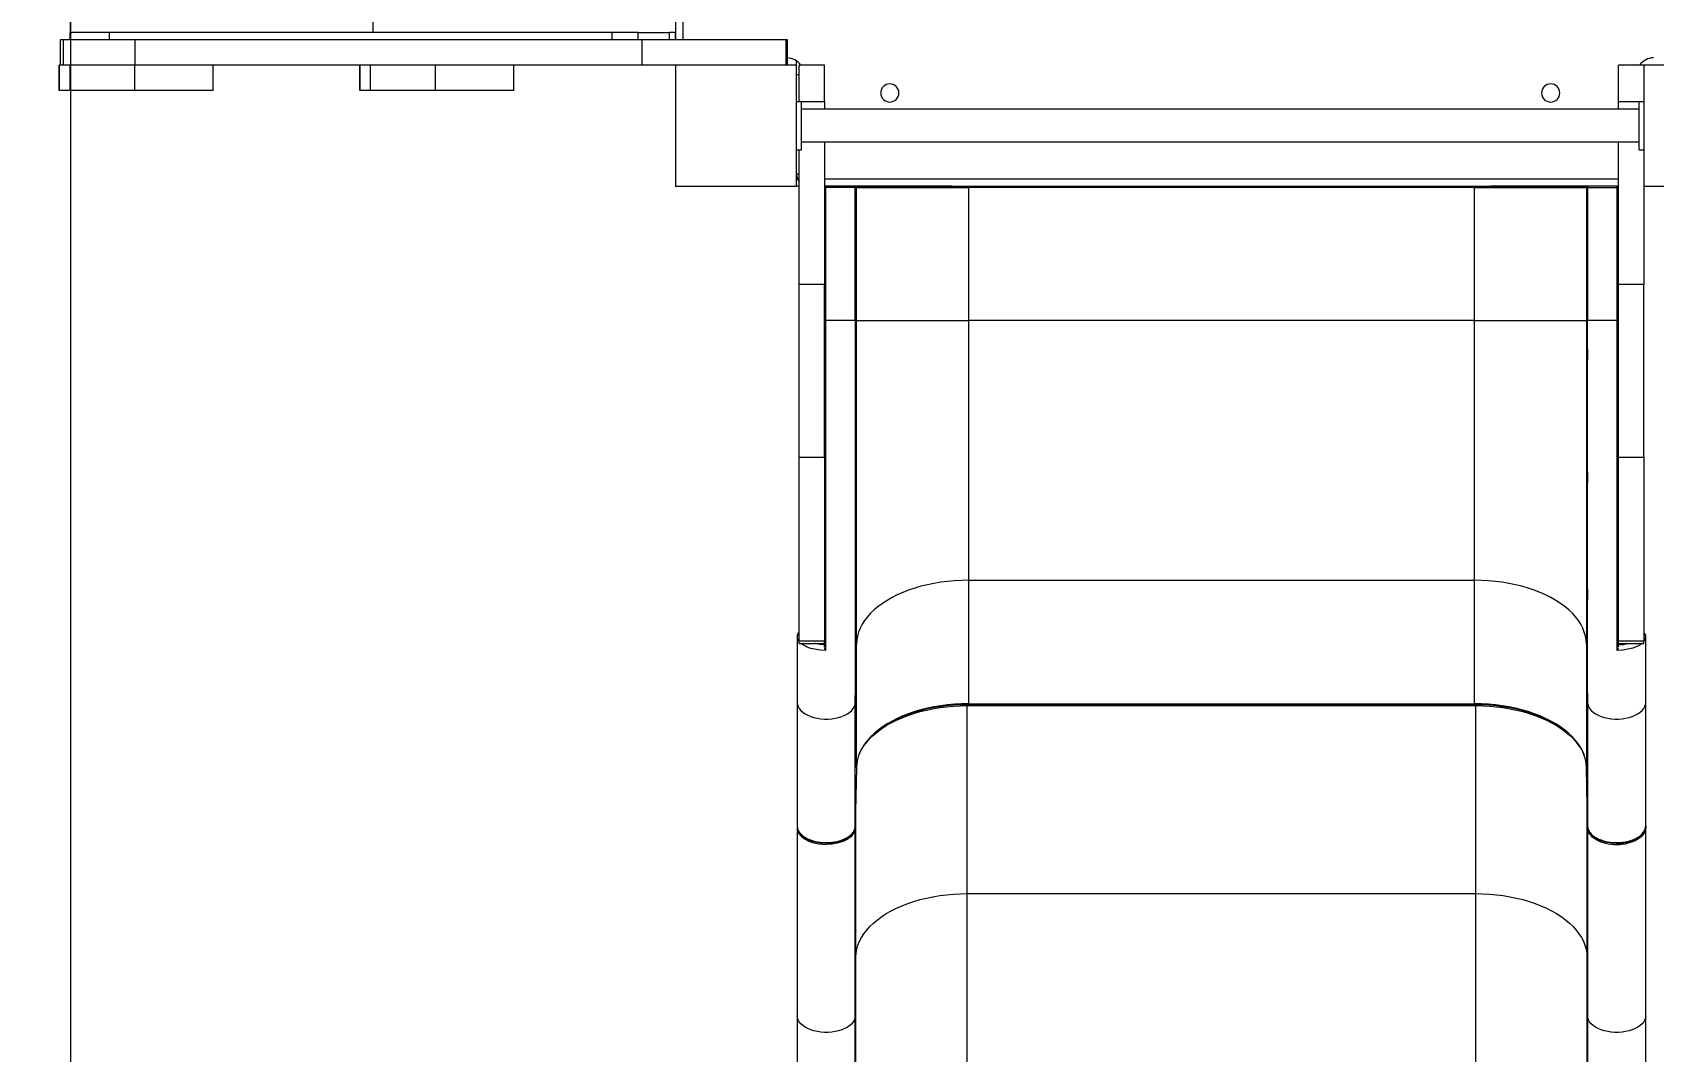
# Model space of a CAD drawing. Header units: millimetres. Extents: x -3940 to 3883, y -4234 to 3002.
# Drawn here: x -1404 to -64, y -1062 to -221 of the extents above; entities that cross this region are included whole.
import ezdxf

# ---------------------------------------------------------------- set-up
doc = ezdxf.new("R2010")
doc.units = ezdxf.units.MM
for name, color, linetype in [('DIKOM_ОБЪЕКТ', 7, 'Continuous'), ('DIKOM_РАЗМЕР_ЗОНА', 7, 'Continuous'), ('DIKOM_РАЗМЕР_ОБЪЕКТА', 7, 'Continuous')]:
    doc.layers.add(name, color=color, linetype=linetype)
doc.styles.add('style1', font='arial.ttf', dxfattribs={"width": 0.8})
doc.dimstyles.new('1-50', dxfattribs={"dimtxt": 300, "dimasz": 200, "dimexe": 100, "dimexo": 0, "dimgap": 100, "dimtad": 1, "dimtxsty": 'style1', "dimcen": 200, "dimclrd": 7, "dimclre": 7, "dimclrt": 7, "dimadec": 1, "dimazin": 2, "dimtfac": 1, "dimtmove": 0, "dimatfit": 2, "dimfxl": 0, "dimlwd": 25, "dimlwe": 18, "dimarcsym": 0})

# ---------------------------------------------------------------- blocks, each defined once
blk = doc.blocks.new('*D10')
at = {"layer": 'Defpoints', "color": 0, "transparency": 16777216}
for p in [(-1372.2, -83.9), (2427.8, -347.6), (2427.8, -2102.3)]:
    blk.add_point(p, dxfattribs=at)
at = {"layer": 'DIKOM_РАЗМЕР_ОБЪЕКТА', "color": 7, "lineweight": 18, "transparency": 16777216}
for p, q in [((-1372.2, -83.9), (-1372.2, -2202.3)), ((2427.8, -347.6), (2427.8, -2202.3))]:
    blk.add_line(p, q, dxfattribs=at)
at = {"layer": 'DIKOM_РАЗМЕР_ОБЪЕКТА', "color": 7, "lineweight": 25, "transparency": 16777216}
blk.add_line((-1172.2, -2102.3), (2227.8, -2102.3), dxfattribs=at)
at = {"layer": 'DIKOM_РАЗМЕР_ОБЪЕКТА', "color": 7, "transparency": 16777216}
for points in [[(-1172.2, -2069), (-1172.2, -2135.7), (-1372.2, -2102.3)], [(2227.8, -2069), (2227.8, -2135.7), (2427.8, -2102.3)]]:
    blk.add_solid(points, dxfattribs=at)
at = {"layer": 'DIKOM_РАЗМЕР_ОБЪЕКТА', "color": 7, "transparency": 16777216, "insert": (635, -1849.1), "char_height": 300, "attachment_point": 5, "style": 'style1'}
blk.add_mtext('3800', dxfattribs=at)
blk = doc.blocks.new('*D11')
at = {"layer": 'Defpoints', "color": 0, "transparency": 16777216}
for p in [(-3490, 3002.4), (1982.8, 3002.4), (-451.8, -3547.6)]:
    blk.add_point(p, dxfattribs=at)
at = {"layer": 'DIKOM_РАЗМЕР_ЗОНА', "color": 7, "lineweight": 18, "transparency": 16777216}
for p, q in [((1982.8, 3002.4), (-3590, 3002.4)), ((-451.8, -3547.6), (-3590, -3547.6))]:
    blk.add_line(p, q, dxfattribs=at)
at = {"layer": 'DIKOM_РАЗМЕР_ЗОНА', "color": 7, "lineweight": 25, "transparency": 16777216}
blk.add_line((-3490, -3347.6), (-3490, 2802.4), dxfattribs=at)
at = {"layer": 'DIKOM_РАЗМЕР_ЗОНА', "color": 7, "transparency": 16777216}
for points in [[(-3523.3, 2802.4), (-3456.7, 2802.4), (-3490, 3002.4)], [(-3523.3, -3347.6), (-3456.7, -3347.6), (-3490, -3547.6)]]:
    blk.add_solid(points, dxfattribs=at)
at = {"layer": 'DIKOM_РАЗМЕР_ЗОНА', "color": 7, "transparency": 16777216, "insert": (-3743.2, -156.7), "char_height": 300, "attachment_point": 5, "rotation": 90, "style": 'style1'}
blk.add_mtext('6550', dxfattribs=at)
blk = doc.blocks.new('*D12')
at = {"layer": 'Defpoints', "color": 0, "transparency": 16777216}
for p in [(-2918.2, -775.5), (3881.8, -775.5), (3881.8, -4133.8)]:
    blk.add_point(p, dxfattribs=at)
at = {"layer": 'DIKOM_РАЗМЕР_ЗОНА', "color": 7, "lineweight": 18, "transparency": 16777216}
for p, q in [((-2918.2, -775.5), (-2918.2, -4233.8)), ((3881.8, -775.5), (3881.8, -4233.8))]:
    blk.add_line(p, q, dxfattribs=at)
at = {"layer": 'DIKOM_РАЗМЕР_ЗОНА', "color": 7, "lineweight": 25, "transparency": 16777216}
blk.add_line((-2718.2, -4133.8), (3681.8, -4133.8), dxfattribs=at)
at = {"layer": 'DIKOM_РАЗМЕР_ЗОНА', "color": 7, "transparency": 16777216}
for points in [[(-2718.2, -4100.4), (-2718.2, -4167.1), (-2918.2, -4133.8)], [(3681.8, -4100.4), (3681.8, -4167.1), (3881.8, -4133.8)]]:
    blk.add_solid(points, dxfattribs=at)
at = {"layer": 'DIKOM_РАЗМЕР_ЗОНА', "color": 7, "transparency": 16777216, "insert": (305.7, -3880.6), "char_height": 300, "attachment_point": 5, "style": 'style1'}
blk.add_mtext('6800', dxfattribs=at)
blk = doc.blocks.new('*D9')
at = {"layer": 'Defpoints', "color": 0, "transparency": 16777216}
for p in [(-1795.2, 1455.1), (1700.4, 1455.1), (-420.2, -1594.9)]:
    blk.add_point(p, dxfattribs=at)
at = {"layer": 'DIKOM_РАЗМЕР_ОБЪЕКТА', "color": 7, "lineweight": 18, "transparency": 16777216}
for p, q in [((1700.4, 1455.1), (-1895.2, 1455.1)), ((-420.2, -1594.9), (-1895.2, -1594.9))]:
    blk.add_line(p, q, dxfattribs=at)
at = {"layer": 'DIKOM_РАЗМЕР_ОБЪЕКТА', "color": 7, "lineweight": 25, "transparency": 16777216}
blk.add_line((-1795.2, -1394.9), (-1795.2, 1255.1), dxfattribs=at)
at = {"layer": 'DIKOM_РАЗМЕР_ОБЪЕКТА', "color": 7, "transparency": 16777216}
for points in [[(-1828.6, 1255.1), (-1761.9, 1255.1), (-1795.2, 1455.1)], [(-1828.6, -1394.9), (-1761.9, -1394.9), (-1795.2, -1594.9)]]:
    blk.add_solid(points, dxfattribs=at)
at = {"layer": 'DIKOM_РАЗМЕР_ОБЪЕКТА', "color": 7, "transparency": 16777216, "insert": (-2048.5, 67.1), "char_height": 300, "attachment_point": 5, "rotation": 90, "style": 'style1'}
blk.add_mtext('3050', dxfattribs=at)

msp = doc.modelspace()

# ---------------------------------------------------------------- linework, layer by layer
at = {"layer": 'DIKOM_ОБЪЕКТ', "color": 7, "linetype": 'Continuous', "lineweight": 15}
for p, q in [((-872.243, 431.369), (-872.243, -226.631)), ((-866.243, 431.369), (-866.243, -226.631)), ((-1372.246, 425.369), (-1372.246, -220.631)), ((-1122.243, 425.369), (-1122.243, -220.631)), ((-1380.744, -226.631), (-1380.744, -247.631)), ((-1377.999, -226.631), (-1380.744, -226.631)), ((-1377.999, -247.631), (-1377.999, -226.631)), ((-1318.715, -226.631), (-1377.999, -226.631)), ((-1372.246, -226.631), (-1372.246, -220.631)), ((-1372.246, -220.631), (-1371.083, -220.631)), ((-1339.969, -220.631), (-1371.083, -220.631)), ((-924.553, -220.631), (-1339.969, -220.631)), ((-1339.969, -226.631), (-1339.969, -220.631)), ((-1318.715, -247.631), (-1318.715, -226.631)), ((-899.811, -226.631), (-1318.715, -226.631)), ((-902.997, -220.631), (-924.553, -220.631)), ((-924.553, -226.631), (-924.553, -220.631)), ((-902.997, -220.631), (-877.246, -220.631)), ((-902.997, -226.631), (-902.997, -220.631)), ((-899.811, -247.631), (-899.811, -226.631)), ((-780.802, -226.631), (-899.811, -226.631)), ((-872.246, -220.631), (-877.246, -220.631)), ((-877.246, -226.631), (-877.246, -220.631)), ((-872.246, -220.631), (-872.246, -220.631)), ((-872.246, -220.631), (-872.243, -220.631)), ((-872.246, -226.631), (-872.246, -220.631)), ((-872.246, -226.631), (-872.246, -220.631)), ((-780.802, -247.631), (-780.802, -226.631)), ((-779.869, -226.631), (-780.802, -226.631)), ((-779.869, -247.631), (-779.869, -226.631)), ((-1381.36, -247.631), (-1381.36, -268.631)), ((-1381.354, -247.631), (-1381.36, -247.631)), ((-1381.354, -268.631), (-1381.354, -247.631)), ((-1380.744, -247.631), (-1381.354, -247.631)), ((-1381.354, -268.631), (-1381.354, -247.631)), ((-1381.354, -247.631), (-1381.354, -247.631)), ((-1378.079, -247.631), (-1380.74, -247.631)), ((-1372.511, -247.631), (-1378.079, -247.631)), ((-1372.511, -268.631), (-1372.511, -247.631)), ((-1318.968, -247.631), (-1372.511, -247.631)), ((-1318.968, -268.631), (-1318.968, -247.631)), ((-1297.634, -247.631), (-1318.968, -247.631)), ((-899.811, -247.631), (-1297.634, -247.631)), ((-1254.13, -268.631), (-1254.13, -247.631)), ((-1133.069, -247.631), (-1133.069, -268.631)), ((-1133.064, -268.631), (-1133.064, -247.631)), ((-1133.063, -268.631), (-1133.063, -247.631)), ((-1124.22, -268.631), (-1124.22, -247.631)), ((-1070.678, -268.631), (-1070.678, -247.631)), ((-1005.839, -268.631), (-1005.839, -247.631)), ((-872.243, -247.631), (-899.811, -247.631)), ((-872.243, -247.631), (-872.243, -347.631)), ((-772.243, -247.631), (-872.243, -247.631)), ((-772.243, -247.631), (-772.243, -244.142)), ((-772.243, -347.631), (-772.243, -247.631)), ((-749.243, -247.631), (-770.243, -247.631)), ((-770.243, -277.63), (-770.243, -247.631)), ((-749.243, -277.63), (-749.243, -247.631)), ((-72.243, -247.631), (-93.243, -247.631)), ((-93.243, -277.63), (-93.243, -247.631)), ((-72.243, -247.631), (-72.243, -347.631)), ((27.757, -247.631), (-72.243, -247.631)), ((-770.243, -255.631), (-772.243, -255.631)), ((-1381.354, -268.631), (-1381.36, -268.631)), ((-1372.511, -268.631), (-1381.354, -268.631)), ((-1381.354, -268.631), (-1381.354, -268.631)), ((-1318.968, -268.631), (-1372.511, -268.631)), ((-1254.13, -268.631), (-1318.968, -268.631)), ((-1133.064, -268.631), (-1133.069, -268.631)), ((-1133.063, -268.631), (-1133.064, -268.631)), ((-1124.22, -268.631), (-1133.063, -268.631)), ((-1070.678, -268.631), (-1124.22, -268.631)), ((-1005.839, -268.631), (-1070.678, -268.631)), ((-772.243, -277.631), (-768.243, -277.631)), ((-770.243, -277.63), (-749.243, -277.63)), ((-770.243, -277.631), (-770.243, -277.63)), ((-768.243, -317.631), (-768.243, -277.631)), ((-749.243, -277.63), (-749.243, -284.131)), ((-93.243, -277.63), (-72.243, -277.63)), ((-93.243, -284.131), (-93.243, -277.63)), ((-76.243, -317.631), (-76.243, -277.631)), ((-76.243, -277.631), (-72.243, -277.631)), ((-76.243, -284.131), (-768.243, -284.131)), ((-772.243, -317.631), (-768.243, -317.631)), ((-770.243, -428.781), (-770.243, -317.631)), ((-768.243, -311.131), (-76.243, -311.131)), ((-749.243, -311.131), (-749.243, -428.781)), ((-93.243, -428.781), (-93.243, -311.131)), ((-76.243, -317.631), (-72.243, -317.631)), ((-872.243, -347.631), (-772.243, -347.631)), ((-770.243, -337.631), (-772.243, -337.631)), ((-770.243, -347.631), (-772.243, -347.631)), ((-749.243, -341.631), (-93.243, -341.631)), ((-749.243, -347.631), (-748.418, -347.631)), ((-724.743, -347.631), (-748.243, -347.631)), ((-723.742, -347.631), (-724.743, -347.631)), ((-723.917, -347.631), (-643.988, -347.631)), ((-643.607, -347.631), (-723.742, -347.631)), ((-643.77, -347.631), (-198.716, -347.631)), ((-630.243, -347.631), (-630.243, -348.631)), ((-212.243, -347.631), (-212.243, -348.631)), ((-118.744, -347.631), (-198.886, -347.631)), ((-198.499, -347.631), (-118.569, -347.631)), ((-117.743, -347.631), (-118.744, -347.631)), ((-94.243, -347.631), (-117.743, -347.631)), ((-94.068, -347.631), (-93.243, -347.631)), ((-72.243, -347.631), (-72.243, -428.781)), ((-72.243, -347.631), (27.757, -347.631)), ((-748.265, -348.631), (-749.243, -348.631)), ((-723.743, -348.631), (-748.265, -348.631)), ((-748.265, -348.631), (-748.265, -458.586)), ((-723.743, -458.586), (-723.743, -348.631)), ((-723.743, -348.631), (-722.742, -348.631)), ((-722.742, -458.586), (-722.742, -348.631)), ((-722.742, -348.631), (-630.243, -348.631)), ((-630.243, -348.631), (-630.243, -458.586)), ((-212.243, -348.631), (-630.243, -348.631)), ((-212.243, -348.631), (-119.744, -348.631)), ((-212.243, -458.586), (-212.243, -348.631)), ((-119.744, -348.631), (-118.743, -348.631)), ((-119.744, -348.631), (-119.744, -458.586)), ((-118.743, -348.631), (-94.221, -348.631)), ((-118.743, -348.631), (-118.743, -458.586)), ((-94.221, -458.586), (-94.221, -348.631)), ((-94.221, -348.631), (-93.243, -348.631)), ((-749.243, -428.781), (-770.243, -428.781)), ((-770.243, -571.532), (-770.243, -428.781)), ((-749.243, -571.532), (-749.243, -428.781)), ((-72.243, -428.781), (-93.243, -428.781)), ((-93.243, -571.532), (-93.243, -428.781)), ((-72.243, -571.532), (-72.243, -428.781)), ((-748.265, -458.586), (-749.243, -458.586)), ((-748.265, -458.586), (-748.265, -731.075)), ((-723.743, -458.586), (-748.265, -458.586)), ((-723.743, -458.586), (-723.743, -774.053)), ((-722.742, -458.586), (-723.743, -458.586)), ((-722.742, -725.873), (-722.742, -458.586)), ((-722.742, -458.586), (-630.243, -458.586)), ((-630.243, -458.586), (-630.243, -673.104)), ((-212.243, -458.586), (-630.243, -458.586)), ((-212.243, -458.586), (-119.744, -458.586)), ((-212.243, -673.104), (-212.243, -458.586)), ((-118.743, -458.586), (-119.744, -458.586)), ((-119.744, -458.586), (-119.744, -725.873)), ((-118.743, -774.053), (-118.743, -458.586)), ((-94.221, -458.586), (-118.743, -458.586)), ((-94.221, -731.075), (-94.221, -458.586)), ((-93.243, -458.586), (-94.221, -458.586)), ((-770.243, -571.532), (-749.243, -571.532)), ((-770.243, -723.392), (-770.243, -571.532)), ((-749.243, -571.532), (-749.243, -723.392)), ((-93.243, -571.532), (-72.243, -571.532)), ((-93.243, -723.392), (-93.243, -571.532)), ((-72.243, -571.532), (-72.243, -723.392)), ((-630.243, -673.104), (-630.243, -775.149)), ((-630.243, -673.104), (-212.243, -673.104)), ((-212.243, -775.149), (-212.243, -673.104)), ((-771.743, -719.181), (-771.743, -719.228)), ((-771.743, -719.228), (-771.743, -719.792)), ((-771.743, -719.792), (-771.743, -774.053)), ((-70.743, -719.228), (-70.743, -719.181)), ((-70.743, -719.792), (-70.743, -719.228)), ((-70.743, -774.053), (-70.743, -719.792)), ((-749.243, -723.392), (-770.243, -723.392)), ((-770.243, -725.291), (-770.243, -723.392)), ((-770.243, -725.291), (-749.243, -725.291)), ((-749.243, -725.291), (-749.243, -723.392)), ((-749.243, -728.513), (-749.243, -725.767)), ((-723.743, -774.053), (-722.742, -725.873)), ((-722.742, -827.918), (-722.742, -725.873)), ((-119.744, -725.873), (-118.743, -774.053)), ((-119.744, -725.873), (-119.744, -827.918)), ((-72.243, -723.392), (-93.243, -723.392)), ((-93.243, -725.291), (-93.243, -723.392)), ((-93.243, -725.291), (-72.243, -725.291)), ((-93.243, -728.513), (-93.243, -725.768)), ((-72.243, -725.291), (-72.243, -723.392)), ((-771.743, -774.053), (-771.743, -868.255)), ((-723.743, -876.099), (-723.743, -774.053)), ((-631.241, -775.37), (-631.241, -775.909)), ((-631.241, -775.909), (-631.241, -776.656)), ((-211.245, -775.909), (-631.241, -775.909)), ((-631.241, -931.956), (-631.241, -776.656)), ((-631.241, -776.656), (-211.245, -776.656)), ((-630.243, -775.149), (-212.243, -775.149)), ((-630.243, -775.149), (-630.243, -775.362)), ((-630.243, -775.362), (-212.243, -775.362)), ((-212.243, -775.362), (-212.243, -775.149)), ((-211.245, -775.909), (-211.245, -775.379)), ((-211.245, -776.656), (-211.245, -775.909)), ((-211.245, -776.656), (-211.245, -931.956)), ((-118.743, -774.053), (-118.743, -876.099)), ((-70.743, -868.255), (-70.743, -774.053)), ((-771.743, -811.392), (-771.743, -850.969)), ((-121.892, -816.857), (-121.813, -817.043)), ((-70.743, -850.969), (-70.743, -811.392)), ((-722.742, -827.918), (-723.743, -876.099)), ((-118.743, -876.099), (-119.744, -827.918)), ((-723.24, -984.411), (-723.24, -851.884)), ((-119.246, -851.884), (-119.246, -984.411)), ((-771.743, -868.255), (-771.743, -876.099)), ((-70.743, -876.099), (-70.743, -868.255)), ((-771.743, -877.605), (-771.743, -1032.905)), ((-771.716, -877.838), (-771.626, -878.624)), ((-723.893, -877.295), (-723.743, -876.099)), ((-723.743, -877.605), (-723.741, -877.394)), ((-723.743, -1032.905), (-723.743, -877.605)), ((-723.734, -876.698), (-723.712, -874.596)), ((-118.774, -874.596), (-118.743, -877.605)), ((-118.743, -877.605), (-118.743, -1032.905)), ((-70.743, -876.099), (-70.743, -877.605)), ((-70.743, -1032.905), (-70.743, -877.605)), ((-94.743, -890.624), (-94.743, -891.371)), ((-631.241, -931.956), (-211.245, -931.956)), ((-631.241, -1204.978), (-631.241, -931.956)), ((-211.245, -931.956), (-211.245, -1204.978)), ((-723.743, -1032.905), (-723.24, -984.411)), ((-723.24, -1204.978), (-723.24, -984.411)), ((-119.246, -984.411), (-118.743, -1032.905)), ((-119.246, -984.411), (-119.246, -1204.978)), ((-771.743, -1032.905), (-771.743, -1204.978)), ((-723.743, -1204.978), (-723.743, -1032.905)), ((-118.743, -1032.905), (-118.743, -1204.978)), ((-70.743, -1204.978), (-70.743, -1032.905))]:
    msp.add_line(p, q, dxfattribs=at)
at = {"layer": 'DIKOM_ОБЪЕКТ', "color": 7, "linetype": 'Continuous', "lineweight": 15, "flags": 128}
for points in [[(-723.565, -491.076), (-723.583, -490.822), (-723.598, -490.09), (-723.609, -488.961), (-723.615, -487.563), (-723.615, -486.055), (-723.609, -484.605), (-723.598, -483.377), (-723.583, -482.51), (-723.565, -482.101), (-723.559, -482.076), (-723.542, -482.33), (-723.526, -483.062), (-723.515, -484.191), (-723.509, -485.588), (-723.509, -487.097), (-723.515, -488.547), (-723.526, -489.775), (-723.542, -490.642), (-723.559, -491.051), (-723.565, -491.076)], [(-118.921, -491.076), (-118.939, -490.822), (-118.955, -490.09), (-118.968, -488.961), (-118.976, -487.563), (-118.978, -486.055), (-118.973, -484.605), (-118.964, -483.377), (-118.949, -482.51), (-118.932, -482.101), (-118.927, -482.076), (-118.909, -482.33), (-118.893, -483.062), (-118.88, -484.191), (-118.872, -485.588), (-118.871, -487.097), (-118.875, -488.547), (-118.884, -489.775), (-118.898, -490.642), (-118.915, -491.051), (-118.921, -491.076)], [(-723.575, -592.469), (-723.592, -592.215), (-723.605, -591.482), (-723.613, -590.354), (-723.616, -588.956), (-723.612, -587.448), (-723.603, -585.998), (-723.59, -584.77), (-723.573, -583.902), (-723.555, -583.494), (-723.549, -583.469), (-723.533, -583.722), (-723.519, -584.455), (-723.511, -585.583), (-723.508, -586.981), (-723.512, -588.49), (-723.521, -589.94), (-723.535, -591.168), (-723.552, -592.035), (-723.57, -592.444), (-723.575, -592.469)], [(-118.911, -592.469), (-118.929, -592.215), (-118.946, -591.482), (-118.961, -590.354), (-118.972, -588.956), (-118.977, -587.447), (-118.977, -585.997), (-118.97, -584.769), (-118.958, -583.902), (-118.942, -583.494), (-118.937, -583.469), (-118.919, -583.722), (-118.902, -584.455), (-118.887, -585.584), (-118.876, -586.981), (-118.871, -588.49), (-118.872, -589.94), (-118.878, -591.168), (-118.89, -592.035), (-118.906, -592.444), (-118.911, -592.469)], [(-723.585, -689.107), (-723.6, -688.854), (-723.61, -688.121), (-723.615, -686.992), (-723.614, -685.595), (-723.608, -684.086), (-723.596, -682.636), (-723.58, -681.408), (-723.563, -680.541), (-723.545, -680.132), (-723.54, -680.107), (-723.525, -680.361), (-723.514, -681.093), (-723.509, -682.222), (-723.51, -683.619), (-723.516, -685.128), (-723.528, -686.578), (-723.544, -687.806), (-723.562, -688.673), (-723.58, -689.082), (-723.585, -689.107)], [(-630.243, -673.104), (-636.031, -673.208), (-641.797, -673.519), (-647.517, -674.037), (-653.169, -674.759), (-658.732, -675.683), (-664.183, -676.804), (-669.501, -678.119), (-674.665, -679.622), (-679.655, -681.308), (-684.451, -683.169), (-689.035, -685.199), (-693.389, -687.389), (-697.494, -689.732), (-701.337, -692.217), (-704.9, -694.835), (-708.171, -697.576), (-711.137, -700.429), (-713.786, -703.383), (-716.107, -706.426), (-718.091, -709.546), (-719.732, -712.732), (-721.021, -715.97), (-721.955, -719.248), (-722.529, -722.553), (-722.742, -725.873)], [(-119.744, -725.873), (-119.957, -722.553), (-120.531, -719.248), (-121.465, -715.97), (-122.754, -712.732), (-124.395, -709.546), (-126.379, -706.426), (-128.7, -703.383), (-131.349, -700.429), (-134.315, -697.576), (-137.586, -694.835), (-141.149, -692.217), (-144.992, -689.732), (-149.098, -687.389), (-153.451, -685.199), (-158.035, -683.169), (-162.831, -681.308), (-167.821, -679.622), (-172.985, -678.119), (-178.303, -676.804), (-183.754, -675.683), (-189.317, -674.759), (-194.969, -674.037), (-200.689, -673.519), (-206.455, -673.208), (-212.243, -673.104)], [(-118.901, -689.107), (-118.919, -688.853), (-118.937, -688.121), (-118.953, -686.992), (-118.966, -685.595), (-118.975, -684.086), (-118.978, -682.636), (-118.974, -681.408), (-118.965, -680.541), (-118.952, -680.132), (-118.947, -680.107), (-118.929, -680.361), (-118.911, -681.093), (-118.895, -682.222), (-118.882, -683.62), (-118.873, -685.129), (-118.87, -686.579), (-118.874, -687.807), (-118.883, -688.674), (-118.896, -689.082), (-118.901, -689.107)], [(-748.265, -731.075), (-752.719, -730.833), (-757.096, -730.186), (-758.786, -729.812), (-760.423, -729.374), (-761.995, -728.873), (-763.491, -728.309), (-764.898, -727.685), (-767.311, -726.327), (-768.592, -725.291)], [(-749.243, -726.436), (-753.066, -726.133), (-756.666, -725.507), (-757.431, -725.291)], [(-755.664, -725.291), (-752.974, -725.715), (-749.243, -725.95)], [(-749.044, -725.777), (-752.294, -725.601), (-754.657, -725.291)], [(-73.786, -725.291), (-73.813, -725.315), (-74.706, -726.004), (-75.644, -726.627), (-76.608, -727.185), (-77.58, -727.681), (-81.262, -729.129), (-85.385, -730.185), (-89.765, -730.832), (-94.221, -731.075)], [(-86.822, -725.291), (-89.512, -725.715), (-93.243, -725.95)], [(-771.743, -774.053), (-771.554, -775.778), (-770.989, -777.476), (-770.058, -779.121), (-768.774, -780.685), (-767.159, -782.144), (-765.238, -783.476), (-763.041, -784.66), (-760.603, -785.676), (-757.962, -786.509), (-755.159, -787.145), (-752.24, -787.575), (-749.25, -787.792), (-746.236, -787.792), (-743.246, -787.575), (-740.327, -787.145), (-737.524, -786.509), (-734.883, -785.676), (-732.445, -784.66), (-730.248, -783.476), (-728.327, -782.144), (-726.712, -780.685), (-725.428, -779.121), (-724.497, -777.476), (-723.932, -775.778), (-723.743, -774.053)], [(-720.183, -815.932), (-718.602, -812.88), (-716.627, -809.778), (-714.317, -806.753), (-711.682, -803.816), (-708.731, -800.98), (-705.477, -798.256), (-701.933, -795.653), (-698.111, -793.183), (-694.028, -790.855), (-689.699, -788.678), (-685.14, -786.66), (-680.371, -784.81), (-675.409, -783.135), (-670.274, -781.641), (-664.987, -780.334), (-659.567, -779.219), (-654.036, -778.301), (-648.416, -777.584), (-642.729, -777.069), (-636.996, -776.759), (-631.241, -776.656)], [(-700.651, -793.986), (-699.099, -792.941), (-695.617, -790.841), (-691.942, -788.853), (-688.083, -786.984), (-684.055, -785.239), (-679.869, -783.624), (-675.542, -782.143), (-671.088, -780.802), (-666.526, -779.604), (-661.877, -778.554), (-657.167, -777.654), (-652.436, -776.908), (-647.754, -776.319), (-643.294, -775.892), (-639.499, -775.628), (-636.444, -775.481), (-632.836, -775.383), (-630.243, -775.362)], [(-630.243, -775.149), (-636.031, -775.253), (-641.797, -775.565), (-647.517, -776.082), (-653.169, -776.805), (-658.732, -777.728), (-664.183, -778.85), (-669.501, -780.164), (-674.665, -781.668), (-679.655, -783.353), (-684.451, -785.215), (-689.035, -787.244), (-693.389, -789.435), (-697.494, -791.777), (-700.423, -793.642)], [(-631.241, -775.909), (-637.015, -776.012), (-642.765, -776.323), (-648.471, -776.839), (-654.109, -777.559), (-659.657, -778.48), (-665.094, -779.598), (-670.399, -780.909), (-675.55, -782.408), (-680.527, -784.089), (-685.312, -785.945), (-689.885, -787.969), (-694.228, -790.153), (-698.324, -792.489), (-699.917, -793.481)], [(-137.519, -796.933), (-137.586, -796.88), (-141.149, -794.262), (-144.992, -791.777), (-149.098, -789.435), (-153.451, -787.244), (-158.035, -785.215), (-162.831, -783.353), (-167.821, -781.668), (-172.985, -780.164), (-178.303, -778.85), (-183.754, -777.728), (-189.317, -776.805), (-194.969, -776.082), (-200.689, -775.565), (-206.455, -775.253), (-212.243, -775.149)], [(-212.243, -775.362), (-206.846, -775.452), (-204.616, -775.543), (-200.932, -775.76), (-197.124, -776.074), (-193.069, -776.512), (-188.882, -777.078), (-184.617, -777.778), (-180.321, -778.614), (-176.031, -779.587), (-171.777, -780.696), (-167.586, -781.939), (-163.48, -783.313), (-159.48, -784.816), (-155.603, -786.443), (-151.865, -788.19), (-148.28, -790.052), (-144.863, -792.023), (-141.624, -794.098), (-138.574, -796.272), (-137.452, -797.165)], [(-143.437, -792.934), (-144.162, -792.489), (-148.258, -790.153), (-152.601, -787.969), (-157.174, -785.945), (-161.959, -784.089), (-166.936, -782.408), (-172.088, -780.909), (-177.392, -779.598), (-182.829, -778.48), (-188.378, -777.559), (-194.015, -776.839), (-199.721, -776.323), (-205.472, -776.012), (-211.245, -775.909)], [(-211.245, -776.656), (-205.49, -776.759), (-199.757, -777.069), (-194.07, -777.584), (-188.45, -778.301), (-182.919, -779.219), (-177.499, -780.334), (-172.212, -781.641), (-167.077, -783.135), (-162.115, -784.81), (-157.346, -786.66), (-152.788, -788.678), (-148.458, -790.855), (-144.375, -793.183), (-140.553, -795.653), (-137.009, -798.256), (-133.755, -800.98), (-130.805, -803.816), (-128.169, -806.753), (-125.859, -809.778), (-123.884, -812.88), (-122.251, -816.047), (-121.892, -816.857)], [(-118.743, -774.053), (-118.554, -775.778), (-117.989, -777.476), (-117.058, -779.121), (-115.774, -780.685), (-114.159, -782.144), (-112.238, -783.476), (-110.041, -784.66), (-107.603, -785.676), (-104.962, -786.509), (-102.159, -787.145), (-99.24, -787.575), (-96.25, -787.792), (-93.236, -787.792), (-90.246, -787.575), (-87.327, -787.145), (-84.524, -786.509), (-81.883, -785.676), (-79.445, -784.66), (-77.248, -783.476), (-75.327, -782.144), (-73.712, -780.685), (-72.428, -779.121), (-71.497, -777.476), (-70.932, -775.778), (-70.743, -774.053)], [(-700.423, -793.642), (-701.337, -794.262), (-704.9, -796.88), (-708.171, -799.621), (-711.137, -802.474), (-713.786, -805.428), (-716.107, -808.471), (-718.091, -811.592), (-719.732, -814.777), (-721.021, -818.015), (-721.955, -821.294), (-722.529, -824.599), (-722.742, -827.918)], [(-119.744, -827.918), (-119.957, -824.599), (-120.531, -821.294), (-121.465, -818.015), (-122.754, -814.777), (-124.395, -811.592), (-126.379, -808.471), (-128.7, -805.428), (-131.349, -802.474), (-134.315, -799.621), (-137.519, -796.933)], [(-720.673, -817.043), (-720.236, -816.047), (-720.183, -815.932)], [(-771.743, -876.099), (-771.732, -876.514), (-771.596, -877.453)], [(-771.626, -878.624), (-771.537, -879.407), (-770.922, -881.176), (-770.032, -882.71), (-768.95, -884.051), (-767.692, -885.26), (-766.358, -886.295), (-765.069, -887.132), (-763.244, -888.116), (-761.169, -889.017), (-759.043, -889.751), (-756.728, -890.37), (-753.882, -890.914), (-750.894, -891.253), (-747.743, -891.371)], [(-771.596, -877.453), (-771.523, -877.961), (-771.153, -879.132), (-770.577, -880.337), (-769.833, -881.481), (-768.542, -882.969), (-766.885, -884.403), (-764.898, -885.726), (-764.219, -886.108), (-763.441, -886.512), (-762.622, -886.901), (-762.097, -887.132), (-761.458, -887.396), (-759.321, -888.157), (-756.92, -888.818), (-754.701, -889.274), (-752.702, -889.569), (-749.975, -889.805), (-747.749, -889.864), (-743.062, -889.601), (-738.549, -888.814), (-737.125, -888.444), (-735.746, -888.022), (-734.734, -887.668), (-733.68, -887.255), (-732.026, -886.502), (-731, -885.961), (-730.191, -885.488), (-729.268, -884.886), (-728.481, -884.312), (-727.804, -883.762), (-725.562, -881.356), (-725.074, -880.619), (-724.85, -880.231), (-724.472, -879.466), (-723.988, -878.061), (-723.893, -877.295)], [(-724.434, -879.355), (-724.488, -879.668), (-725.836, -882.224), (-728.017, -884.57), (-730.962, -886.631), (-734.552, -888.326), (-738.635, -889.58), (-743.091, -890.361), (-747.721, -890.624), (-752.375, -890.363), (-756.805, -889.591), (-760.912, -888.334), (-764.495, -886.648), (-767.446, -884.59), (-769.64, -882.238), (-770.991, -879.69), (-771.05, -879.348)], [(-723.743, -877.605), (-723.876, -879.05), (-724.187, -880.241), (-724.565, -881.178), (-724.922, -881.867), (-725.193, -882.317), (-725.577, -882.882), (-726.224, -883.701), (-726.964, -884.494), (-727.793, -885.258), (-728.706, -885.99), (-729.702, -886.685), (-730.517, -887.191), (-731.144, -887.548), (-733.196, -888.555), (-734.883, -889.229), (-736.821, -889.864), (-738.783, -890.376), (-743.05, -891.107), (-747.743, -891.371)], [(-723.835, -878.806), (-723.762, -877.994), (-723.766, -877.465)], [(-118.743, -876.099), (-118.611, -877.541), (-118.3, -878.731), (-117.922, -879.668), (-117.565, -880.358), (-117.293, -880.811), (-116.932, -881.344), (-116.143, -882.33), (-115.125, -883.368), (-114.153, -884.196), (-112.988, -885.043), (-111.927, -885.709), (-111.535, -885.934), (-110.943, -886.256), (-110.131, -886.663), (-109.479, -886.965), (-109.013, -887.168), (-108.469, -887.392), (-106.329, -888.155), (-103.931, -888.816), (-101.712, -889.272), (-99.71, -889.568), (-96.968, -889.806), (-94.738, -889.864), (-90.069, -889.602), (-85.564, -888.818), (-84.138, -888.448), (-82.757, -888.026), (-81.742, -887.671), (-80.687, -887.258), (-79.037, -886.508), (-77.956, -885.937), (-76.858, -885.278), (-75.714, -884.488), (-74.79, -883.75), (-73.533, -882.541), (-72.453, -881.202), (-71.207, -878.795), (-70.743, -876.099)], [(-118.743, -877.605), (-118.667, -877.292), (-118.45, -877.026)], [(-111.714, -887.339), (-113.298, -886.337), (-114.703, -885.251), (-115.911, -884.094), (-116.695, -883.17), (-117.298, -882.31), (-117.936, -881.144), (-118.34, -880.117), (-118.57, -879.256), (-118.705, -878.249)], [(-111.507, -886.641), (-114.46, -884.578), (-116.647, -882.228), (-117.994, -879.681), (-118.051, -879.349)], [(-85.671, -889.589), (-82.57, -888.696), (-79.712, -887.542), (-77.191, -886.167), (-75.043, -884.592), (-73.314, -882.842), (-72.055, -880.971), (-71.294, -879.03), (-71.036, -877.026)], [(-70.743, -877.605), (-70.785, -878.419), (-70.911, -879.23), (-71.076, -879.892), (-71.323, -880.613), (-71.774, -881.598), (-73.047, -883.491), (-73.863, -884.393), (-74.314, -884.831), (-74.55, -885.046), (-74.67, -885.153), (-74.731, -885.206), (-74.762, -885.232), (-74.777, -885.245), (-74.785, -885.252), (-74.789, -885.255), (-74.791, -885.257), (-74.792, -885.258), (-74.792, -885.258), (-74.792, -885.258), (-74.792, -885.259), (-74.793, -885.259), (-74.793, -885.259), (-74.793, -885.259), (-74.793, -885.259), (-74.793, -885.259), (-74.852, -885.309), (-75.365, -885.728), (-76.451, -886.517), (-77.437, -887.143), (-78.343, -887.656), (-79.508, -888.243), (-82.399, -889.412), (-85.559, -890.323)], [(-103.815, -889.589), (-107.906, -888.337), (-111.507, -886.641)], [(-94.743, -890.624), (-99.359, -890.365), (-103.815, -889.589)], [(-94.743, -890.624), (-90.108, -890.363), (-85.671, -889.589)], [(-723.24, -984.411), (-723.025, -981.11), (-722.451, -977.824), (-721.52, -974.565), (-720.236, -971.346), (-718.602, -968.179), (-716.627, -965.077), (-714.317, -962.052), (-711.682, -959.116), (-708.731, -956.28), (-705.477, -953.556), (-701.933, -950.953), (-698.111, -948.483), (-694.028, -946.155), (-689.699, -943.977), (-685.14, -941.96), (-680.371, -940.11), (-675.409, -938.434), (-670.274, -936.94), (-664.987, -935.634), (-659.567, -934.519), (-654.036, -933.601), (-648.416, -932.883), (-642.729, -932.369), (-636.996, -932.059), (-631.241, -931.956)], [(-211.245, -931.956), (-205.49, -932.059), (-199.757, -932.369), (-194.07, -932.883), (-188.45, -933.601), (-182.919, -934.519), (-177.499, -935.634), (-172.212, -936.94), (-167.077, -938.434), (-162.115, -940.11), (-157.346, -941.96), (-152.788, -943.977), (-148.458, -946.155), (-144.375, -948.483), (-140.553, -950.953), (-137.009, -953.556), (-133.755, -956.28), (-130.805, -959.116), (-128.169, -962.052), (-125.859, -965.077), (-123.884, -968.179), (-122.251, -971.346), (-120.966, -974.565), (-120.035, -977.824), (-119.461, -981.11), (-119.246, -984.411)], [(-723.743, -1032.905), (-723.932, -1034.63), (-724.497, -1036.328), (-725.428, -1037.973), (-726.712, -1039.537), (-728.327, -1040.996), (-730.248, -1042.328), (-732.445, -1043.512), (-734.883, -1044.528), (-737.524, -1045.361), (-740.327, -1045.997), (-743.246, -1046.427), (-746.236, -1046.644), (-749.25, -1046.644), (-752.24, -1046.427), (-755.159, -1045.997), (-757.962, -1045.361), (-760.603, -1044.528), (-763.041, -1043.512), (-765.238, -1042.328), (-767.159, -1040.996), (-768.774, -1039.537), (-770.058, -1037.973), (-770.989, -1036.328), (-771.554, -1034.63), (-771.743, -1032.905)], [(-70.743, -1032.905), (-70.932, -1034.63), (-71.497, -1036.328), (-72.428, -1037.973), (-73.712, -1039.537), (-75.327, -1040.996), (-77.248, -1042.328), (-79.445, -1043.512), (-81.883, -1044.528), (-84.524, -1045.361), (-87.327, -1045.997), (-90.246, -1046.427), (-93.236, -1046.644), (-96.25, -1046.644), (-99.24, -1046.427), (-102.159, -1045.997), (-104.962, -1045.361), (-107.603, -1044.528), (-110.041, -1043.512), (-112.238, -1042.328), (-114.159, -1040.996), (-115.774, -1039.537), (-117.058, -1037.973), (-117.989, -1036.328), (-118.554, -1034.63), (-118.743, -1032.905)]]:
    msp.add_lwpolyline(points, dxfattribs=at)
at = {"layer": 'DIKOM_ОБЪЕКТ', "color": 7, "linetype": 'Continuous', "lineweight": 15, "extrusion": (6.93889e-18, 3.75625e-15, -1)}
for centre in [(695.243, -270.631), (149.243, -270.631)]:
    msp.add_circle(centre, 7.5, dxfattribs=at)
at = {"layer": 'DIKOM_ОБЪЕКТ', "color": 7, "linetype": 'Continuous', "lineweight": 15}
for centre, radius, start, end in [((-780.132, -255.415), 13.752, 34.52013, 88.904434), ((-64.268, -255.529), 13.898, 89.897478, 145.239416), ((-762.243, -337.631), 10, 180, 216.869898), ((-748.243, -348.631), 1, 90, 180), ((-735.161, -348.346), 13.106, 176.472995, 181.243299), ((-724.743, -348.631), 1, 0, 89.999846), ((-723.742, -348.631), 1, 0, 89.998048), ((-118.744, -348.631), 1, 90.001952, 180), ((-117.743, -348.631), 1, 90.000154, 180), ((-107.325, -348.346), 13.106, 358.756701, 3.527005), ((-94.243, -348.631), 1, 0, 90), ((-768.343, -719.181), 3.4, 123.974476, 180), ((-768.853, -719.285), 2.901, 118.632581, 175.008629), ((-768.853, -719.849), 2.901, 118.632581, 175.008629), ((-766.175, -719.768), 5.568, 180.252791, 223.062534), ((-74.143, -719.181), 3.4, 0, 56.025524), ((-73.687, -719.317), 2.956, 5.149629, 60.761302), ((-73.687, -719.882), 2.956, 5.149629, 60.761302), ((-75.963, -719.902), 5.221, 315.435711, 1.201748), ((-744.979, -728.263), 4.325, 189.644403, 220.565353), ((-97.507, -728.263), 4.325, 319.434847, 350.355705), ((-93.791, -690.024), 35.755, 270.559122, 279.356406), ((-94.341, -688.285), 38.167, 271.648579, 284.081995), ((-112.788, -877.626), 5.955, 179.807019, 186.475384), ((-71.461, -877.614), 0.718, 2.20955, 41.431543), ((-110.26, -887.397), 1.458, 148.763003, 175.618459), ((-97.653, -862.176), 28.838, 240.819804, 257.434123), ((-101.097, -890.386), 2.833, 163.670345, 177.744758), ((-94.896, -851.775), 39.597, 256.815298, 270.220938), ((-94.638, -851.388), 39.983, 269.849769, 283.125464), ((-88.389, -890.386), 2.833, 2.255241, 16.329654)]:
    msp.add_arc(centre, radius, start, end, dxfattribs=at)
for centre in [(-723.562, -384.576), (-118.924, -384.576)]:
    msp.add_ellipse(centre, major_axis=(0, 4.5), ratio=0.01192085, dxfattribs=at)

# ---------------------------------------------------------------- dimensions: what is measured, and where the dimension line sits
at = {"layer": 'DIKOM_РАЗМЕР_ЗОНА'}
dim = msp.add_linear_dim(base=(-3489.998, 3002.369), p1=(-451.835, -3547.631), p2=(1982.757, 3002.369), angle=90, dimstyle='1-50', dxfattribs=at)
dim.commit()
dim.dimension.update_dxf_attribs({"geometry": '*D11', "text_midpoint": (-3489.998, -156.691), "dimtype": 160})
dim = msp.add_linear_dim(base=(3881.757, -4133.782), p1=(-2918.246, -775.5), p2=(3881.757, -775.5), dimstyle='1-50', dxfattribs=at)
dim.commit()
dim.dimension.update_dxf_attribs({"geometry": '*D12', "text_midpoint": (305.694, -4133.782), "dimtype": 160})
at = {"layer": 'DIKOM_РАЗМЕР_ОБЪЕКТА'}
dim = msp.add_linear_dim(base=(-1795.238, 1455.107), p1=(-420.17, -1594.893), p2=(1700.398, 1455.107), angle=90, dimstyle='1-50', dxfattribs=at)
dim.commit()
dim.dimension.update_dxf_attribs({"geometry": '*D9', "text_midpoint": (-1795.238, 67.12), "dimtype": 160})
dim = msp.add_linear_dim(base=(2427.757, -2102.349), p1=(-1372.243, -83.887), p2=(2427.757, -347.631), dimstyle='1-50', dxfattribs=at)
dim.commit()
dim.dimension.update_dxf_attribs({"geometry": '*D10', "text_midpoint": (635.021, -2102.349), "dimtype": 160})

doc.saveas('drawing.dxf')
